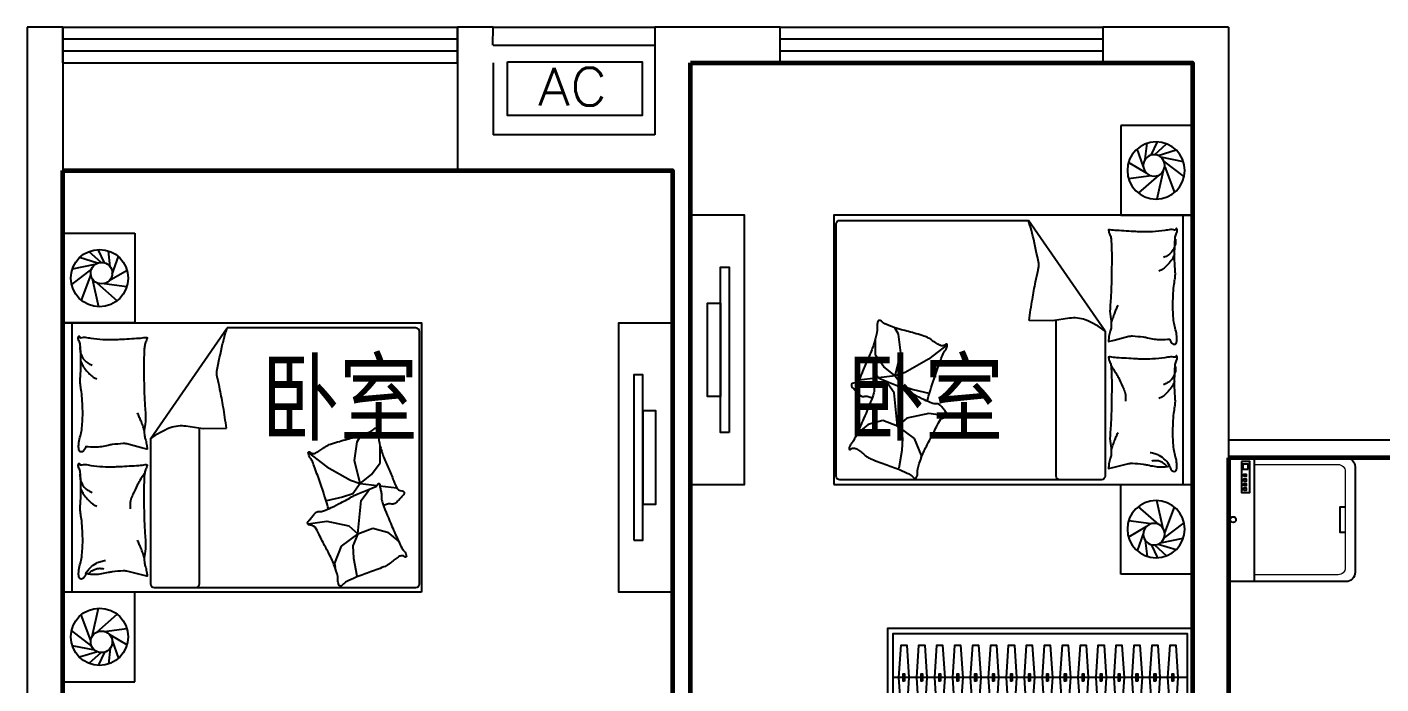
# Model space of a CAD drawing. Extents: x 4718159 to 4750259, y -1162956 to -1143856.
# Drawn here: x 4718159 to 4725709, y -1147517 to -1143856 of the extents above; entities that cross this region are included whole.
import ezdxf

# ---------------------------------------------------------------- set-up
doc = ezdxf.new("R2010")
doc.units = 0
doc.header["$MEASUREMENT"] = 0
doc.layers.get('0').update_dxf_attribs({"linetype": 'CONTINUOUS'})
for name, color, linetype in [('0-栏杆', 165, 'CONTINUOUS'), ('BALCONY', 153, 'CONTINUOUS'), ('F', 8, 'CONTINUOUS'), ('FUR', 8, 'CONTINUOUS'), ('K_EQUIPMENT', 89, 'CONTINUOUS'), ('text', 75, 'CONTINUOUS'), ('WALL', 2, 'CONTINUOUS'), ('WINDOW', 4, 'CONTINUOUS')]:
    doc.layers.add(name, color=color, linetype=linetype)
doc.layers.add('area', color=6, linetype='CONTINUOUS', plot=False)
doc.layers.add('GT_卧室', color=1, linetype='CONTINUOUS', lineweight=60)
doc.layers.add('GT_阳台', color=6, linetype='CONTINUOUS', lineweight=60)
doc.layers.get('area').off()
doc.styles.add('HZ', font='txt', dxfattribs={"bigfont": 'hztxt'})
doc.styles.add('黑体', font='simhei.ttf')

# ---------------------------------------------------------------- blocks, each defined once
blk = doc.blocks.new('66666')
at = {"layer": 'FUR'}
for p, q in [((-313036.9, -721735.5), (-313036.9, -721235.5)), ((-313036.9, -721235.5), (-312636.9, -721235.5)), ((-312636.9, -721235.5), (-312636.9, -721735.5)), ((-312804.9, -721400.5), (-312840.4, -721326.2)), ((-312845.1, -721402.8), (-312944.9, -721371.7)), ((-312824, -721398.1), (-312891.7, -721336.9)), ((-312772.8, -721423.3), (-312783.3, -721333.9)), ((-312762.1, -721464.8), (-312727.4, -721365.8)), ((-312875.3, -721433.4), (-312989.1, -721521.1)), ((-312858.5, -721410.6), (-312985, -721436)), ((-312881.3, -721465.4), (-312935.1, -721609.2)), ((-312779, -721500.1), (-312679.4, -721441.1)), ((-312873.5, -721488.4), (-312838.1, -721646)), ((-312847.5, -721512.3), (-312733.8, -721611.6)), ((-312806.5, -721516.1), (-312680, -721532.9)), ((-312636.9, -721735.5), (-313036.9, -721735.5)), ((-312984.6, -723235.5), (-312984.6, -721735.5)), ((-312548.4, -722382), (-312121, -721763.9)), ((-311069.1, -721763.9), (-312121, -721763.9)), ((-311049.1, -723189.6), (-311049.1, -721783.9)), ((-312548.4, -722382), (-312548.4, -723189.6)), ((-312275.8, -723189.6), (-312275.8, -722320.2)), ((-311396.7, -722398.7), (-311376.6, -722362.7)), ((-311668.5, -722457.9), (-311564.6, -722537.1)), ((-311410.5, -722501.5), (-311396.7, -722398.7)), ((-311268.3, -722515.3), (-311268.3, -722422.4)), ((-311378.9, -722630), (-311410.5, -722501.5)), ((-311315.7, -722580.6), (-311268.3, -722515.3)), ((-311564.6, -722537.1), (-311434.2, -722612.2)), ((-311378.9, -722630), (-311315.7, -722580.6)), ((-311434.2, -722612.2), (-311378.9, -722630)), ((-311378.9, -722630), (-311420.4, -722687.3)), ((-311378.9, -722630), (-311284.8, -722641.7)), ((-311373, -722725.4), (-311336.9, -722675.5)), ((-311336.9, -722675.5), (-311328.3, -722663.5)), ((-311270.1, -722643.6), (-311175.5, -722655.4)), ((-311477.7, -722707.1), (-311566.5, -722726.8)), ((-311420.4, -722687.3), (-311477.7, -722707.1)), ((-311391.9, -722911.2), (-311373, -722725.4)), ((-311668.7, -722854.4), (-311565.5, -722840.7)), ((-311565.5, -722840.7), (-311443.5, -722866.5)), ((-311391.9, -722911.2), (-311484.7, -722980)), ((-311443.5, -722866.5), (-311391.9, -722911.2)), ((-311391.9, -722911.2), (-311419.4, -722978.3)), ((-311391.9, -722911.2), (-311309.4, -722880.2)), ((-311309.4, -722880.2), (-311226.9, -722900.9)), ((-311226.9, -722900.9), (-311164.3, -722954.5)), ((-311484.7, -722980), (-311522.5, -723074.6)), ((-311419.4, -722978.3), (-311416, -723047.1)), ((-311416, -723047.1), (-311398.8, -723145.1)), ((-311522.5, -723074.6), (-311519.1, -723098.7)), ((-312528.4, -723209.6), (-311069.1, -723209.6)), ((-311398.8, -723145.1), (-311392.3, -723148.4)), ((-312638, -723235.5), (-313036.9, -723235.5)), ((-312636.9, -723235.5), (-313036.9, -723235.5)), ((-313036.9, -723235.5), (-313036.9, -723735.5)), ((-312636.9, -723735.5), (-312636.9, -723235.5)), ((-312881.3, -723505.5), (-312935.1, -723361.7)), ((-312873.5, -723482.5), (-312838.1, -723324.9)), ((-312847.5, -723458.7), (-312733.8, -723359.3)), ((-312806.5, -723454.8), (-312680, -723438)), ((-312875.3, -723537.5), (-312989.1, -723449.8)), ((-312779, -723470.8), (-312679.4, -723529.8)), ((-312762.1, -723506.2), (-312727.4, -723605.1)), ((-312858.5, -723560.3), (-312985, -723534.9)), ((-312845.1, -723568.1), (-312944.9, -723599.2)), ((-312824, -723572.8), (-312891.7, -723634)), ((-312804.9, -723570.5), (-312840.4, -723644.7)), ((-312772.8, -723547.6), (-312783.3, -723637)), ((-313036.9, -723735.5), (-312636.9, -723735.5))]:
    blk.add_line(p, q, dxfattribs=at)
blk.add_lwpolyline([(-311036.9, -723235.5), (-313036.9, -723235.5), (-313036.9, -721735.5), (-311036.9, -721735.5)], close=True, dxfattribs=at)
for points in [[(-312125.2, -722321.3, 0.007867), (-312143, -722203.7, 0.009508), (-312161.1, -722107, 0.006616), (-312175.4, -722042, -0.023828), (-312178.8, -722023.8, -0.080713), (-312178.3, -722005.1, -0.009591), (-312146.3, -721852.5, -0.013133), (-312137.7, -721819.1, -0.007859), (-312121, -721763.9)], [(-312910.1, -722425.2, -0.263368), (-312928.9, -722453.2, -0.494818), (-312947.7, -722444, -0.049225), (-312949.4, -722426.3, -0.036831), (-312947.7, -722402.7, -0.031893), (-312939.5, -722364.7, 0.035782), (-312932.5, -722330.8, 0.032941), (-312926.6, -722241.1, 0.026564), (-312932.5, -722129.9, 0.017905), (-312937.9, -722092.4, -0.033397), (-312940.2, -722072.2, -0.03204), (-312939.4, -722035.1, 0.018442), (-312936.4, -721970.8, 0.010837), (-312937.2, -721906, 0.014624), (-312940.2, -721858.1, 0.111249), (-312947.5, -721835.6, -0.153708), (-312951.4, -721818.7, -0.076444), (-312949.7, -721811.3, -0.215512), (-312947.7, -721809.3, -0.585858), (-312944.6, -721812, 0.363489), (-312942, -721816.8, 0.191716), (-312930.5, -721816.9, -0.129675), (-312913.9, -721814.9, -0.01735), (-312897.1, -721817.9, 0.019326), (-312882, -721820.6, 0.018818), (-312813.6, -721827.2, 0.021828), (-312754.4, -721828.1, 0.006204), (-312720.5, -721826.7, 0.001963), (-312613.6, -721820.6, 0.028341), (-312577.5, -721816.3, -0.117014), (-312568.6, -721816.8, -0.36606), (-312567.7, -721818.2, -0.03973), (-312570.5, -721831.8, -0.048309), (-312576, -721845.6, 0.062981), (-312579.9, -721856.2, 0.04058), (-312583.2, -721879.6, 0.014345), (-312585.5, -721946.4, 0.005484), (-312584.7, -722071.8, 0.007153), (-312581.7, -722168, 0.008762), (-312579, -722210.5, -0.008153), (-312576.1, -722256.2, -0.06251), (-312580.5, -722313.4, 0.078669), (-312582.5, -722358.9, 0.047825), (-312577.8, -722381.3, -0.034494), (-312570.5, -722412.1, -0.023571), (-312567.5, -722437.4, -0.510228), (-312568.6, -722438.4), (-312598.6, -722430.9), (-312681.2, -722410.2, 0.073041), (-312700.8, -722408.3, 0.023305), (-312761.9, -722414, 0.018299), (-312784.7, -722418, -0.01097), (-312822.7, -722425.4, -0.042281), (-312857, -722428.3, -0.027201), (-312910.4, -722425.4)], [(-312942, -721869.4, 0.088153), (-312938.5, -721903.9, 0.088153), (-312923.3, -721935.1, 0.077547), (-312901.7, -721956.8, 0.077547), (-312874.5, -721970.8)], [(-312936.3, -721951.4, 0.027842), (-312925.7, -721975.2, 0.048685), (-312917.6, -721987.7, 0.023666), (-312893.3, -722015.6, 0.031223), (-312872.6, -722034.6, 0.046801), (-312864.9, -722039.8, 0.023191), (-312848.2, -722047.8)], [(-312583.3, -722334.8, 0.009729), (-312592.3, -722307.6, 0.009729), (-312602.4, -722280.6, 0.007971), (-312611.4, -722258.9, 0.007971), (-312621.1, -722237.5)], [(-312548.4, -722382, -0.085272), (-312438.3, -722318.7, -0.124044), (-312350.8, -722309.5), (-312255.4, -722323.1), (-312125.2, -722321.3)], [(-311556.5, -722771.5, 0.025626), (-311559.3, -722759.9, 0.0108), (-311600.9, -722630.6, 0.00456), (-311632.1, -722543.1, 0.01125), (-311645.9, -722508, 0.069394), (-311657, -722489.2, -0.079756), (-311666.4, -722472.6, -0.106399), (-311668.5, -722457.9, -0.328642), (-311665.1, -722453.9, -0.299547), (-311658.6, -722456.3, 0.189917), (-311649.8, -722461.7, 0.033518), (-311639.5, -722462.9, 0.075627), (-311635, -722462.5, 0.053489), (-311627.1, -722459.5, 0.017838), (-311605.1, -722447.4, 0.038394), (-311580.9, -722430.2, -0.059529), (-311564.7, -722419.7, -0.035943), (-311538.5, -722409.2, -0.011245), (-311452.2, -722383.5, -0.006203), (-311412.6, -722373.3, 0.010783), (-311389.9, -722367.1, 0.019485), (-311376.6, -722362.7, 0.005062), (-311326.4, -722343.1, 0.101392), (-311301.2, -722326.3, -0.223768), (-311287.7, -722321.5, -0.25558), (-311283.1, -722324.6, -0.081563), (-311278, -722340.3, -0.071805), (-311277.9, -722357.4, 0.069985), (-311277.8, -722374.9, 0.03546), (-311264.9, -722434.4, 0.029432), (-311240.1, -722503.5, 0.001554), (-311225.8, -722536.8, -0.00152), (-311211.1, -722570.9, -0.004735), (-311196.4, -722606.2, 0.00382), (-311178.4, -722649.9, 0.296001), (-311146, -722671.8, -0.649774), (-311137, -722693.3, -0.02319), (-311141.7, -722697.8, 0.0288), (-311145.4, -722701.4, 0.005727), (-311151.1, -722708, -0.004358), (-311158.7, -722716.7, -0.027528), (-311175.6, -722733.7, -0.046214), (-311187, -722742.2, -0.194121), (-311203.7, -722745, 0.133719), (-311227.7, -722746.2, 0.005779), (-311249.7, -722753.6, 0.008882)], [(-312910.1, -723134.5, -0.263368), (-312928.9, -723162.4, -0.494818), (-312947.7, -723153.3, -0.049225), (-312949.4, -723135.6, -0.036831), (-312947.7, -723111.9, -0.031893), (-312939.5, -723074, 0.035782), (-312932.5, -723040, 0.032941), (-312926.6, -722950.4, 0.026564), (-312932.5, -722839.2, 0.017905), (-312937.9, -722801.6, -0.033397), (-312940.2, -722781.4, -0.03204), (-312939.4, -722744.4, 0.018442), (-312936.4, -722680, 0.010837), (-312937.2, -722615.3, 0.014624), (-312940.2, -722567.4, 0.111249), (-312947.5, -722544.8, -0.153708), (-312951.4, -722527.9, -0.076444), (-312949.7, -722520.5, -0.215512), (-312947.7, -722518.5, -0.585858), (-312944.6, -722521.2, 0.363489), (-312942, -722526, 0.191716), (-312930.5, -722526.1, -0.129675), (-312913.9, -722524.2, -0.01735), (-312897.1, -722527.2, 0.019326), (-312882, -722529.8, 0.018818), (-312813.6, -722536.4, 0.021828), (-312754.4, -722537.3, 0.006204), (-312720.5, -722535.9, 0.001963), (-312613.6, -722529.8, 0.028341), (-312577.5, -722525.5, -0.117014), (-312568.6, -722526, -0.36606), (-312567.7, -722527.5, -0.03973), (-312570.5, -722541.1, -0.048309), (-312576, -722554.8, 0.062981), (-312579.9, -722565.5, 0.04058), (-312583.2, -722588.9, 0.014345), (-312585.5, -722655.6, 0.005484), (-312584.7, -722781.1, 0.007153), (-312581.7, -722877.2, 0.008762), (-312579, -722919.8, -0.008153), (-312576.1, -722965.5, -0.06251), (-312580.5, -723022.6, 0.078669), (-312582.5, -723068.2, 0.047825), (-312577.8, -723090.5, -0.034494), (-312570.5, -723121.3, -0.023571), (-312567.5, -723146.7, -0.510228), (-312568.6, -723147.6), (-312598.6, -723140.1), (-312681.2, -723119.5, 0.073041), (-312700.8, -723117.5, 0.023305), (-312761.9, -723123.2, 0.018299), (-312784.7, -723127.3, -0.01097), (-312822.7, -723134.6, -0.042281), (-312857, -723137.5, -0.027201), (-312910.4, -723134.6)], [(-312942, -722578.6, 0.088153), (-312938.5, -722613.2, 0.088153), (-312923.3, -722644.4, 0.077547), (-312901.7, -722666, 0.077547), (-312874.5, -722680)], [(-312581.7, -722574.9, 0.016108), (-312608, -722613.8, 0.024599), (-312623, -722640.6, 0.009477), (-312646.3, -722689.6, 0.015937), (-312658.7, -722719.5, 0.072521), (-312662.3, -722735.8, 0.033339), (-312662.4, -722772)], [(-312936.3, -722660.6, 0.027842), (-312925.7, -722684.4, 0.048685), (-312917.6, -722696.9, 0.023666), (-312893.3, -722724.9, 0.031223), (-312872.6, -722743.9, 0.046801), (-312864.9, -722749, 0.023191), (-312848.2, -722757)], [(-312583.3, -723044.1, 0.009729), (-312592.3, -723016.8, 0.009729), (-312602.4, -722989.9, 0.007971), (-312611.4, -722968.1, 0.007971), (-312621.1, -722946.7)], [(-312910.1, -723134.7, -0.077379), (-312884.8, -723099.8, -0.077379), (-312850.1, -723074.4, -0.047525), (-312825.5, -723064.5, -0.047525), (-312799.4, -723059.4)], [(-312894.1, -723136.1, -0.05369), (-312881.1, -723121.9, -0.070312), (-312868.8, -723113.8, -0.015448), (-312860.3, -723110.1, -0.013244), (-312850.1, -723106.3, -0.082127), (-312832, -723103.3, -0.064164), (-312808.8, -723106.3)]]:
    blk.add_lwpolyline(points, format="xyb", dxfattribs=at)
blk.add_lwpolyline([(-311453.8, -723177.3, 0.101392), (-311477.7, -723195.9, -0.223768), (-311490.7, -723201.8, -0.25558), (-311495.6, -723199.1, -0.081563), (-311501.8, -723183.8, -0.071805), (-311503.3, -723166.8, 0.069985), (-311504.7, -723149.3, 0.03546), (-311522.2, -723090.9, 0.029432), (-311552.1, -723024, 0.001554), (-311569, -722991.8, -0.00152), (-311586.2, -722959, -0.004735), (-311603.5, -722924.9, 0.00382), (-311624.9, -722882.7, 0.296001), (-311658.8, -722863.4, -0.649774), (-311669.5, -722842.7, -0.02319), (-311665.2, -722837.8, 0.0288), (-311661.8, -722833.9, 0.005727), (-311656.5, -722826.9, -0.004358), (-311649.6, -722817.7, -0.027528), (-311634.1, -722799.4, -0.046214), (-311623.4, -722790, -0.194121), (-311607, -722785.9, 0.133719), (-311583.1, -722782.9, 0.011505), (-311540.7, -722764.3, 0.008882), (-311486.9, -722738, 0.012426), (-311418.6, -722700.8, -0.033612), (-311392.7, -722688.2), (-311336.4, -722665.2), (-311292.9, -722647.4, 0.224341), (-311279.6, -722632.9, -0.722772), (-311270.8, -722632.7, -0.103513), (-311270.3, -722636.4, 0.053465), (-311270.1, -722643.7, 0.030109), (-311265.4, -722666.7, -0.031436), (-311261, -722688.8, -0.05324), (-311260.6, -722703.9, 0.05518), (-311260.1, -722718.5, 0.056271), (-311253.5, -722743.9, 0.0108), (-311202.1, -722869.6, 0.00456), (-311164.3, -722954.5, 0.01125), (-311147.9, -722988.4, 0.069394), (-311135.3, -723006.3, -0.079756), (-311124.7, -723022.1, -0.106399), (-311121.5, -723036.6, -0.328642), (-311124.6, -723040.9, -0.299547), (-311131.2, -723039, 0.189917), (-311140.4, -723034.2, 0.033518), (-311150.8, -723033.8, 0.075627), (-311155.3, -723034.6, 0.053489), (-311162.9, -723038.2, 0.017838), (-311183.9, -723052, 0.038394), (-311206.8, -723071, -0.059529), (-311222.1, -723082.6, -0.035943), (-311247.4, -723095.1, -0.011245), (-311331.5, -723127.3, -0.006203), (-311370.2, -723140.6, 0.010783), (-311392.3, -723148.4, 0.019485), (-311405.2, -723153.9, 0.005062)], format="xyb", close=True, dxfattribs=at)
for centre, radius in [((-312833, -721486), 160), ((-312821.8, -721458), 60), ((-312833, -723484.9), 160), ((-312821.8, -723512.9), 60)]:
    blk.add_circle(centre, radius, dxfattribs=at)
for centre, start, end in [((-311069.1, -721783.9), 0, 90), ((-312528.4, -723189.6), 180, 270), ((-312295.8, -723189.6), 270, 0), ((-311069.1, -723189.6), 270, 0)]:
    blk.add_arc(centre, 20, start, end, dxfattribs=at)
at = {"layer": 'FUR', "oblique": -180, "text_generation_flag": 4, "width": 0.8, "flags": 9}
for tag, p in [('XSIZE', (-312833, -721486)), ('YSIZE', (-312833, -721486)), ('XSIZE', (-312833, -723485.4)), ('YSIZE', (-312833, -723485.4))]:
    blk.add_attdef(tag, p, '', height=0.5, rotation=180, dxfattribs=at)
blk = doc.blocks.new('A$C79890BC7')
at = {"color": 252}
for points in [[(2139.8, 718159.3), (2091.1, 718159.3), (2091.1, 719080.3), (2139.8, 719080.3)], [(2091.1, 718359.3), (2018, 718359.3), (2018, 718880.3), (2091.1, 718880.3)]]:
    blk.add_lwpolyline(points, close=True, dxfattribs=at)
blk = doc.blocks.new('*U30')
blk.add_line((-970, -275), (670, -275))
for points in [[(-1000, 0), (700, 0), (700, -550), (-1000, -550)], [(-970, -30), (670, -30), (670, -520), (-970, -520)]]:
    blk.add_lwpolyline(points, close=True)
at = {"elevation": 0}
for points in [[(-874, -95), (-862, -275), (-874, -455), (-906, -455), (-918, -275), (-906, -95)], [(-774, -95), (-762, -275), (-774, -455), (-806, -455), (-818, -275), (-806, -95)], [(-674, -95), (-662, -275), (-674, -455), (-706, -455), (-718, -275), (-706, -95)], [(-574, -95), (-562, -275), (-574, -455), (-606, -455), (-618, -275), (-606, -95)], [(-474, -95), (-462, -275), (-474, -455), (-506, -455), (-518, -275), (-506, -95)], [(-374, -95), (-362, -275), (-374, -455), (-406, -455), (-418, -275), (-406, -95)], [(-274, -95), (-262, -275), (-274, -455), (-306, -455), (-318, -275), (-306, -95)], [(-174, -95), (-162, -275), (-174, -455), (-206, -455), (-218, -275), (-206, -95)], [(-74, -95), (-62, -275), (-74, -455), (-106, -455), (-118, -275), (-106, -95)], [(26, -95), (38, -275), (26, -455), (-6, -455), (-18, -275), (-6, -95)], [(126, -95), (138, -275), (126, -455), (94, -455), (82, -275), (94, -95)], [(226, -95), (238, -275), (226, -455), (194, -455), (182, -275), (194, -95)], [(326, -95), (338, -275), (326, -455), (294, -455), (282, -275), (294, -95)], [(426, -95), (438, -275), (426, -455), (394, -455), (382, -275), (394, -95)], [(526, -95), (538, -275), (526, -455), (494, -455), (482, -275), (494, -95)], [(626, -95), (638, -275), (626, -455), (594, -455), (582, -275), (594, -95)]]:
    blk.add_lwpolyline(points, close=True, dxfattribs=at)
at = {"ltscale": 15, "elevation": 0}
for points in [[(-894, -255), (-886, -255), (-886, -295), (-894, -295)], [(-794, -255), (-786, -255), (-786, -295), (-794, -295)], [(-694, -255), (-686, -255), (-686, -295), (-694, -295)], [(-594, -255), (-586, -255), (-586, -295), (-594, -295)], [(-494, -255), (-486, -255), (-486, -295), (-494, -295)], [(-394, -255), (-386, -255), (-386, -295), (-394, -295)], [(-294, -255), (-286, -255), (-286, -295), (-294, -295)], [(-194, -255), (-186, -255), (-186, -295), (-194, -295)], [(-94, -255), (-86, -255), (-86, -295), (-94, -295)], [(6, -255), (14, -255), (14, -295), (6, -295)], [(106, -255), (114, -255), (114, -295), (106, -295)], [(206, -255), (214, -255), (214, -295), (206, -295)], [(306, -255), (314, -255), (314, -295), (306, -295)], [(406, -255), (414, -255), (414, -295), (406, -295)], [(506, -255), (514, -255), (514, -295), (506, -295)], [(606, -255), (614, -255), (614, -295), (606, -295)]]:
    blk.add_lwpolyline(points, close=True, dxfattribs=at)
blk = doc.blocks.new('$plan$00001623')
at = {"layer": 'FUR', "linetype": 'Continuous'}
blk.add_line((-341.1, -144.7), (341.9, -144.7), dxfattribs=at)
at = {"layer": 'FUR'}
blk.add_lwpolyline([(295, -705.8), (-295, -705.8, -0.414214), (-345, -655.8), (-345, 0), (345, 0), (345, -655.8, -0.414214)], format="xyb", close=True, dxfattribs=at)
for points in [[(323.4, -71.6), (152, -71.6), (152, -119.7), (323.4, -119.7)], [(163, -85.8), (176.7, -85.8), (176.7, -98.5), (163, -98.5)], [(188.5, -85.8), (202.2, -85.8), (202.2, -98.5), (188.5, -98.5)], [(213.1, -85.8), (226.7, -85.8), (226.7, -98.5), (213.1, -98.5)], [(239.5, -85.8), (253.1, -85.8), (253.1, -98.5), (239.5, -98.5)], [(280.9, -109.8), (309.2, -109.8), (309.2, -80.1), (280.9, -80.1)]]:
    blk.add_lwpolyline(points, close=True, dxfattribs=at)
at = {"layer": 'FUR', "lineweight": 13}
blk.add_lwpolyline([(307.3, -144.7), (307.3, -611, -0.414214), (267.3, -651), (-267.3, -651, -0.414214), (-307.3, -611), (-307.3, -144.7)], format="xyb", dxfattribs=at)
at = {"layer": 'FUR'}
blk.add_lwpolyline([(-71, -651), (-71, -623.4), (0, -623.4), (71, -623.4), (71, -651)], dxfattribs=at)
blk.add_circle((0, -25.5), 16, dxfattribs=at)
blk = doc.blocks.new('KTJ')
blk.add_lwpolyline([(-273.6, 148.4), (476.4, 148.4), (476.4, -151.6), (-273.6, -151.6)], close=True)
at = {"style": 'HZ', "width": 1.1}
blk.add_text('AC', height=210, dxfattribs=at).set_placement((-103.7, -95.4))
blk = doc.blocks.new('$WINLIB2D$00000001')
for p, q in [((-0.5, 0.5), (0.5, 0.5)), ((-0.5, 0.5), (-0.5, -0.5)), ((0.5, -0.5), (0.5, 0.5)), ((0.5, 0.1667), (-0.5, 0.1667)), ((0.5, -0.1667), (-0.5, -0.1667)), ((-0.5, -0.5), (0.5, -0.5))]:
    blk.add_line(p, q)

msp = doc.modelspace()

# ---------------------------------------------------------------- linework, layer by layer
at = {"color": 252}
for points in [[(4721858.8, -1146404.8), (4722159.1, -1146404.8), (4722159.1, -1144904.8), (4721858.8, -1144904.8)], [(4721758.8, -1147004.8), (4721458.6, -1147004.8), (4721458.6, -1145504.8), (4721758.8, -1145504.8)]]:
    msp.add_lwpolyline(points, close=True, dxfattribs=at)
at = {"layer": '0-栏杆'}
for points in [[(4724858.8, -1146156.2), (4728858.8, -1146156.2), (4728858.8, -1147056.2)], [(4724858.8, -1146256.2), (4728758.8, -1146256.2), (4728758.8, -1147056.2)]]:
    msp.add_lwpolyline(points, dxfattribs=at)
at = {"layer": 'BALCONY'}
for p, q in [((4720758.8, -1143856.2), (4721658.8, -1143856.2)), ((4720758.8, -1143956.2), (4721658.8, -1143956.2))]:
    msp.add_line(p, q, dxfattribs=at)
at = {"layer": 'GT_卧室'}
for points in [[(4721858.8, -1144056.2), (4724658.8, -1144056.2), (4724658.8, -1147756.2), (4722958.8, -1147756.2), (4722958.8, -1148356.2), (4721858.8, -1148356.2), (4721858.8, -1144056.2)], [(4718358.8, -1144656.2), (4721758.8, -1144656.2), (4721758.8, -1148356.2), (4718358.8, -1148356.2), (4718358.8, -1144656.2)]]:
    msp.add_lwpolyline(points, dxfattribs=at)
at = {"layer": 'GT_阳台'}
msp.add_lwpolyline([(4724858.8, -1146256.2), (4724858.8, -1147656.2), (4728658.8, -1147656.2), (4728658.8, -1147056.2), (4728758.8, -1147056.2), (4728758.8, -1146256.2), (4724858.8, -1146256.2)], dxfattribs=at)
at = {"layer": 'WALL'}
for p, q in [((4718158.8, -1143856.2), (4718158.8, -1148356.2)), ((4718358.8, -1143856.2), (4718158.8, -1143856.2)), ((4718358.8, -1144056.2), (4718358.8, -1143856.2)), ((4720658.8, -1143856.2), (4720558.8, -1143856.2)), ((4720558.8, -1143856.2), (4720558.8, -1144056.2)), ((4720758.8, -1143856.2), (4720658.8, -1143856.2)), ((4720755.5, -1143956.3), (4720758.8, -1143856.2)), ((4721658.8, -1143856.2), (4721658.8, -1144456.2)), ((4722358.8, -1143856.2), (4721658.8, -1143856.2)), ((4722358.8, -1144056.2), (4722358.8, -1143856.2)), ((4724858.8, -1143856.2), (4724158.8, -1143856.2)), ((4724158.8, -1143856.2), (4724158.8, -1144056.2)), ((4724858.8, -1143856.2), (4724858.8, -1147656.2)), ((4720755.5, -1143956.3), (4720755.4, -1143953)), ((4718358.8, -1144056.2), (4718358.8, -1148356.2)), ((4720558.8, -1144056.2), (4720558.8, -1144656.2)), ((4720758.8, -1144056.2), (4720758.8, -1144456.2)), ((4721858.8, -1144056.2), (4721858.8, -1144556.2)), ((4721858.8, -1144056.2), (4722358.8, -1144056.2)), ((4724158.8, -1144056.2), (4724658.8, -1144056.2)), ((4724658.8, -1144056.2), (4724658.8, -1147756.2)), ((4721658.8, -1144456.2), (4720758.8, -1144456.2)), ((4721858.8, -1144556.2), (4721858.8, -1148356.2)), ((4721758.8, -1144656.2), (4720558.8, -1144656.2)), ((4721758.8, -1144656.2), (4721758.8, -1148356.2))]:
    msp.add_line(p, q, dxfattribs=at)
at = {"layer": 'WINDOW', "linetype": 'Continuous', "ltscale": 0.8}
msp.add_line((4720558.8, -1144656.2), (4718358.8, -1144656.2), dxfattribs=at)

# ---------------------------------------------------------------- block references
msp.add_blockref('A$C79890BC7', (4719934.5, -1864274.6))
at = {"xscale": -1}
msp.add_blockref('A$C79890BC7', (4723683.2, -1864874.6), dxfattribs=at)
at = {"layer": 'area', "xscale": -1}
msp.add_blockref('66666', (4411621.9, -423169.3), dxfattribs=at)
at = {"layer": 'area'}
msp.add_blockref('66666', (5031395.8, -423769.3), dxfattribs=at)
at = {"layer": 'BALCONY', "rotation": 90}
msp.add_blockref('$plan$00001623', (4724858.8, -1146601.2), dxfattribs=at)
at = {"layer": 'F', "rotation": 180}
msp.add_blockref('*U30', (4723658.8, -1147756.2), dxfattribs=at)
at = {"layer": 'K_EQUIPMENT'}
msp.add_blockref('KTJ', (4721112.2, -1144197.7), dxfattribs=at)
at = {"layer": 'WINDOW', "rotation": 180}
for p, xscale, yscale, zscale in [((4719458.8, -1143956.2), -2200.000000015716, -200, -2200.000000015716), ((4723258.8, -1143956.2), -1800, 200, -1800)]:
    msp.add_blockref('$WINLIB2D$00000001', p, dxfattribs=dict(at, xscale=xscale, yscale=yscale, zscale=zscale))

# ---------------------------------------------------------------- texts
at = {"layer": 'text', "color": 0, "style": '黑体', "width": 0.8}
for p in [(4719465, -1146120.9), (4722729.7, -1146120.9)]:
    msp.add_text('卧室', height=400, dxfattribs=at).set_placement(p)

doc.saveas('drawing.dxf')
